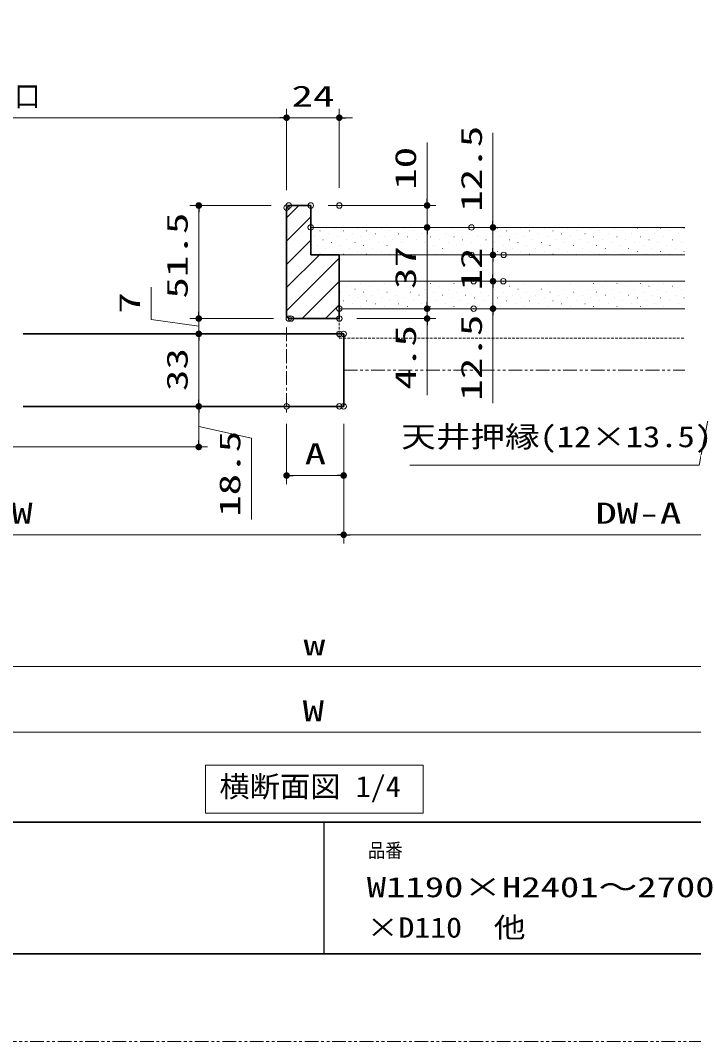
# Model space of a CAD drawing. Units: millimetres, scale not verified. Extents: x -1306 to 1306, y -607 to 607.
# Drawn here: x -361.2 to -54.6, y -594 to -128.8 of the extents above; entities that cross this region are included whole.
import ezdxf
from ezdxf.enums import TextEntityAlignment as Align

# ---------------------------------------------------------------- set-up
doc = ezdxf.new("R2010")
doc.units = ezdxf.units.MM
doc.header["$LTSCALE"] = 5
doc.header["$PDMODE"] = 32
doc.header["$PDSIZE"] = 2.5
for name, pattern in [('USER1', [2.5, 1.25, -0.25, 0.25, -0.25, 0.25, -0.25]), ('USER2', [0.375, 0.25, -0.125]), ('USER3', [2, 1.25, -0.25, 0.25, -0.25])]:
    doc.linetypes.add(name, pattern=pattern)
for name, color, linetype, lineweight in [('0-1_線(黄)', 2, 'Continuous', 15), ('0-3_陰線', 4, 'USER1', 9), ('0-8_二点鎖線', 4, 'USER1', 9), ('0-B_点線(水)', 4, 'USER2', 9), ('0-C_中心線', 3, 'USER3', 9), ('0-D_線(白)', 7, 'Continuous', 30), ('1-1_寸法線', 3, 'Continuous', 13), ('1-2_ハッチング', 6, 'Continuous', 9), ('1-4_DEFPOINTS', 7, 'Continuous', 5), ('1-5_0', 3, 'Continuous', 25), ('1-7_図面枠', 7, 'Continuous', 35)]:
    doc.layers.add(name, color=color, linetype=linetype, lineweight=lineweight)
doc.styles.add('ＭＳ ゴシック', font='')
doc.styles.get('ＭＳ ゴシック').set_extended_font_data('MS Gothic')

# ---------------------------------------------------------------- blocks, each defined once
blk = doc.blocks.new('_DOT')
at = {"layer": '1-5_0'}
blk.add_line((-2.5, 0), (-5, 0), dxfattribs=at)
for points in [[(0, 0), (-2.5, 0), (-2.48, 0.313)], [(0, 0), (-2.48, -0.313), (-2.5, 0)], [(0, 0), (-2.48, 0.313), (-2.421, 0.622)], [(0, 0), (-2.421, -0.622), (-2.48, -0.313)], [(0, 0), (-2.421, 0.622), (-2.324, 0.92)], [(0, 0), (-2.324, -0.92), (-2.421, -0.622)], [(0, 0), (-2.324, 0.92), (-2.191, 1.204)], [(0, 0), (-2.191, -1.204), (-2.324, -0.92)], [(0, 0), (-2.191, 1.204), (-2.023, 1.469)], [(0, 0), (-2.023, -1.469), (-2.191, -1.204)], [(0, 0), (-2.023, 1.469), (-1.822, 1.711)], [(0, 0), (-1.822, -1.711), (-2.023, -1.469)], [(0, 0), (-1.822, 1.711), (-1.594, 1.926)], [(0, 0), (-1.594, -1.926), (-1.822, -1.711)], [(0, 0), (-1.594, 1.926), (-1.34, 2.111)], [(0, 0), (-1.34, -2.111), (-1.594, -1.926)], [(0, 0), (-1.34, 2.111), (-1.064, 2.262)], [(0, 0), (-1.064, -2.262), (-1.34, -2.111)], [(0, 0), (-1.064, 2.262), (-0.773, 2.378)], [(0, 0), (-0.773, -2.378), (-1.064, -2.262)], [(0, 0), (-0.773, 2.378), (-0.468, 2.456)], [(0, 0), (-0.468, -2.456), (-0.773, -2.378)], [(0, 0), (-0.468, 2.456), (-0.157, 2.495)], [(0, 0), (-0.157, -2.495), (-0.468, -2.456)], [(0, 0), (-0.157, 2.495), (0.157, 2.495)], [(0, 0), (0.157, -2.495), (-0.157, -2.495)], [(0, 0), (0.157, 2.495), (0.468, 2.456)], [(0, 0), (0.468, 2.456), (0.773, 2.378)], [(0, 0), (0.773, 2.378), (1.064, 2.262)], [(0, 0), (1.064, 2.262), (1.34, 2.111)], [(0, 0), (1.34, 2.111), (1.594, 1.926)], [(0, 0), (1.594, 1.926), (1.822, 1.711)], [(0, 0), (1.822, 1.711), (2.023, 1.469)], [(0, 0), (2.023, 1.469), (2.191, 1.204)], [(0, 0), (2.191, 1.204), (2.324, 0.92)], [(0, 0), (2.324, 0.92), (2.421, 0.622)], [(0, 0), (2.421, 0.622), (2.48, 0.313)], [(0, 0), (2.48, 0.313), (2.5, 0)], [(0, 0), (0.468, -2.456), (0.157, -2.495)], [(0, 0), (0.773, -2.378), (0.468, -2.456)], [(0, 0), (1.064, -2.262), (0.773, -2.378)], [(0, 0), (1.34, -2.111), (1.064, -2.262)], [(0, 0), (1.594, -1.926), (1.34, -2.111)], [(0, 0), (1.822, -1.711), (1.594, -1.926)], [(0, 0), (2.023, -1.469), (1.822, -1.711)], [(0, 0), (2.191, -1.204), (2.023, -1.469)], [(0, 0), (2.324, -0.92), (2.191, -1.204)], [(0, 0), (2.421, -0.622), (2.324, -0.92)], [(0, 0), (2.48, -0.313), (2.421, -0.622)], [(0, 0), (2.5, 0), (2.48, -0.313)]]:
    blk.add_solid(points, dxfattribs=at)

msp = doc.modelspace()

# ---------------------------------------------------------------- linework, layer by layer
at = {"layer": '0-1_線(黄)'}
for p, q in [((-228.98, -223.112), (-58.643, -223.112)), ((-215.98, -235.612), (-58.643, -235.612)), ((-215.98, -247.612), (-58.643, -247.612)), ((-215.98, -260.112), (-58.643, -260.112))]:
    msp.add_line(p, q, dxfattribs=at)
msp.add_lwpolyline([(-276.899, -468.112), (-177.838, -468.112), (-177.838, -489.947), (-276.899, -489.947)], close=True, dxfattribs=at)
at = {"layer": '0-3_陰線'}
msp.add_line((387.036, -594), (-1292.964, -594), dxfattribs=at)
at = {"layer": '0-8_二点鎖線'}
msp.add_line((-213.98, -288.112), (-58.643, -288.112), dxfattribs=at)
at = {"layer": '0-B_点線(水)'}
msp.add_lwpolyline([(-215.98, -264.612), (-215.98, -273.612), (-58.643, -273.612)], dxfattribs=at)
at = {"layer": '0-C_中心線'}
msp.add_line((-239.98, -268.612), (-239.98, -308.615), dxfattribs=at)
at = {"layer": '0-D_線(白)'}
for p, q in [((-238.98, -213.112), (-239.98, -214.112)), ((-228.98, -213.112), (-238.98, -213.112)), ((-228.98, -235.612), (-228.98, -213.112)), ((-239.98, -214.112), (-239.98, -263.612)), ((-228.98, -235.612), (-215.98, -235.612)), ((-215.98, -264.612), (-215.98, -235.612)), ((-239.98, -263.612), (-238.98, -264.612)), ((-238.98, -264.612), (-215.98, -264.612)), ((-213.98, -271.612), (-359.98, -271.612)), ((-213.98, -271.612), (-213.98, -304.612)), ((-213.98, -304.612), (-359.98, -304.612))]:
    msp.add_line(p, q, dxfattribs=at)
at = {"layer": '1-1_寸法線'}
for p, q in [((-239.98, -206.112), (-239.98, -169.112)), ((-239.98, -206.112), (-239.98, -169.112)), ((-215.98, -205.112), (-215.98, -169.112)), ((-510.98, -173.112), (-242.98, -173.112)), ((-242.98, -173.112), (-245.98, -173.112)), ((-239.98, -173.112), (-215.98, -173.112)), ((-212.98, -173.112), (-209.98, -173.112)), ((-145.98, -220.112), (-145.98, -180.065)), ((-175.98, -210.112), (-175.98, -184.35)), ((-246.98, -213.112), (-283.98, -213.112)), ((-220.98, -213.112), (-171.98, -213.112)), ((-175.98, -223.112), (-175.98, -213.112)), ((-279.98, -261.612), (-279.98, -216.112)), ((-220.98, -223.112), (-171.98, -223.112)), ((-220.98, -223.112), (-171.98, -223.112)), ((-147.801, -223.112), (-141.98, -223.112)), ((-145.98, -235.612), (-145.98, -223.112)), ((-175.98, -257.112), (-175.98, -226.112)), ((-175.98, -226.112), (-175.98, -229.112)), ((-145.98, -232.612), (-145.98, -229.612)), ((-149.117, -235.612), (-149.98, -235.612)), ((-147.801, -235.612), (-141.98, -235.612)), ((-145.98, -247.612), (-145.98, -235.612)), ((-145.98, -238.612), (-145.98, -241.612)), ((-145.98, -244.612), (-145.98, -241.612)), ((-149.267, -247.612), (-149.98, -247.612)), ((-146.801, -247.612), (-141.98, -247.612)), ((-145.98, -247.612), (-145.98, -260.112)), ((-145.98, -250.612), (-145.98, -253.612)), ((-175.98, -257.112), (-175.98, -254.112)), ((-279.98, -261.612), (-279.98, -258.612)), ((-207.98, -260.112), (-171.98, -260.112)), ((-207.98, -260.112), (-171.98, -260.112)), ((-175.98, -260.112), (-175.98, -264.612)), ((-146.801, -260.112), (-141.98, -260.112)), ((-246.98, -264.612), (-283.98, -264.612)), ((-245.98, -264.612), (-283.98, -264.612)), ((-279.98, -264.612), (-279.98, -271.612)), ((-279.98, -264.612), (-279.98, -271.612)), ((-207.98, -264.612), (-171.98, -264.612)), ((-145.98, -263.112), (-145.98, -303.16)), ((-175.98, -267.612), (-175.98, -299.565)), ((-221.98, -271.612), (-283.98, -271.612)), ((-223.98, -271.612), (-283.98, -271.612)), ((-279.98, -274.612), (-279.98, -277.612)), ((-279.98, -274.612), (-279.98, -301.612)), ((-221.98, -304.612), (-283.98, -304.612)), ((-223.98, -304.612), (-283.98, -304.612)), ((-279.98, -307.612), (-279.98, -320.112)), ((-239.98, -312.612), (-239.98, -340.123)), ((-213.98, -312.612), (-213.98, -367.112)), ((-213.98, -312.612), (-213.98, -340.123)), ((-213.98, -312.612), (-213.98, -367.112)), ((-506.98, -323.112), (-275.98, -323.112)), ((-236.98, -336.123), (-216.98, -336.123)), ((-510.98, -363.112), (-216.98, -363.112)), ((-210.98, -363.112), (56.02, -363.112)), ((-510.98, -423.112), (57.02, -423.112)), ((-534.98, -453.112), (81.02, -453.112))]:
    msp.add_line(p, q, dxfattribs=at)
for points in [[(-279.98, -268.112), (-301.668, -265), (-301.668, -250.333)], [(-183.855, -331.35), (-52.126, -331.35), (-43.144, -285.043)], [(-279.98, -313.862), (-256.013, -319.049), (-256.013, -356.097)]]:
    msp.add_lwpolyline(points, dxfattribs=at)
at = {"layer": '1-2_ハッチング'}
for p, q in [((-239.98, -218.717), (-234.375, -213.112)), ((-239.98, -229.323), (-228.98, -218.323)), ((-228.744, -223.391), (-228.694, -223.391)), ((-227.419, -227.369), (-227.369, -227.369)), ((-224.767, -224.717), (-224.717, -224.717)), ((-220.789, -226.043), (-220.739, -226.043)), ((-218.138, -223.391), (-218.088, -223.391)), ((-216.812, -227.369), (-216.762, -227.369)), ((-214.16, -224.717), (-214.11, -224.717)), ((-210.183, -226.043), (-210.133, -226.043)), ((-207.531, -223.391), (-207.481, -223.391)), ((-206.205, -227.369), (-206.155, -227.369)), ((-203.554, -224.717), (-203.504, -224.717)), ((-199.576, -226.043), (-199.526, -226.043)), ((-196.925, -223.391), (-196.875, -223.391)), ((-195.599, -227.369), (-195.549, -227.369)), ((-192.947, -224.717), (-192.897, -224.717)), ((-188.97, -226.043), (-188.92, -226.043)), ((-186.318, -223.391), (-186.268, -223.391)), ((-184.992, -227.369), (-184.942, -227.369)), ((-182.341, -224.717), (-182.291, -224.717)), ((-178.363, -226.043), (-178.313, -226.043)), ((-175.711, -223.391), (-175.661, -223.391)), ((-174.386, -227.369), (-174.336, -227.369)), ((-171.734, -224.717), (-171.684, -224.717)), ((-167.756, -226.043), (-167.706, -226.043)), ((-165.105, -223.391), (-165.055, -223.391)), ((-163.779, -227.369), (-163.729, -227.369)), ((-161.127, -224.717), (-161.077, -224.717)), ((-157.15, -226.043), (-157.1, -226.043)), ((-154.498, -223.391), (-154.448, -223.391)), ((-153.172, -227.369), (-153.122, -227.369)), ((-150.521, -224.717), (-150.471, -224.717)), ((-146.543, -226.043), (-146.493, -226.043)), ((-143.892, -223.391), (-143.842, -223.391)), ((-142.566, -227.369), (-142.516, -227.369)), ((-139.914, -224.717), (-139.864, -224.717)), ((-135.937, -226.043), (-135.887, -226.043)), ((-133.285, -223.391), (-133.235, -223.391)), ((-131.959, -227.369), (-131.909, -227.369)), ((-129.308, -224.717), (-129.258, -224.717)), ((-125.33, -226.043), (-125.28, -226.043)), ((-122.678, -223.391), (-122.628, -223.391)), ((-121.353, -227.369), (-121.303, -227.369)), ((-118.701, -224.717), (-118.651, -224.717)), ((-114.723, -226.043), (-114.673, -226.043)), ((-112.072, -223.391), (-112.022, -223.391)), ((-110.746, -227.369), (-110.696, -227.369)), ((-108.094, -224.717), (-108.044, -224.717)), ((-104.117, -226.043), (-104.067, -226.043)), ((-101.465, -223.391), (-101.415, -223.391)), ((-100.139, -227.369), (-100.089, -227.369)), ((-97.488, -224.717), (-97.438, -224.717)), ((-93.51, -226.043), (-93.46, -226.043)), ((-90.859, -223.391), (-90.809, -223.391)), ((-89.533, -227.369), (-89.483, -227.369)), ((-86.881, -224.717), (-86.831, -224.717)), ((-82.904, -226.043), (-82.854, -226.043)), ((-80.252, -223.391), (-80.202, -223.391)), ((-78.926, -227.369), (-78.876, -227.369)), ((-76.274, -224.717), (-76.224, -224.717)), ((-72.297, -226.043), (-72.247, -226.043)), ((-69.645, -223.391), (-69.595, -223.391)), ((-68.32, -227.369), (-68.27, -227.369)), ((-65.668, -224.717), (-65.618, -224.717)), ((-61.69, -226.043), (-61.64, -226.043)), ((-59.039, -223.391), (-58.989, -223.391)), ((-239.98, -239.93), (-228.98, -228.93)), ((-226.093, -231.346), (-226.043, -231.346)), ((-223.441, -228.694), (-223.391, -228.694)), ((-219.464, -230.02), (-219.414, -230.02)), ((-215.486, -231.346), (-215.436, -231.346)), ((-212.834, -228.694), (-212.784, -228.694)), ((-208.857, -230.02), (-208.807, -230.02)), ((-204.88, -231.346), (-204.83, -231.346)), ((-202.228, -228.694), (-202.178, -228.694)), ((-198.25, -230.02), (-198.2, -230.02)), ((-194.273, -231.346), (-194.223, -231.346)), ((-191.621, -228.694), (-191.571, -228.694)), ((-187.644, -230.02), (-187.594, -230.02)), ((-181.015, -228.694), (-180.965, -228.694)), ((-177.037, -230.02), (-176.987, -230.02)), ((-173.06, -231.346), (-173.01, -231.346)), ((-170.408, -228.694), (-170.358, -228.694)), ((-166.431, -230.02), (-166.381, -230.02)), ((-162.453, -231.346), (-162.403, -231.346)), ((-159.801, -228.694), (-159.751, -228.694)), ((-155.824, -230.02), (-155.774, -230.02)), ((-151.847, -231.346), (-151.797, -231.346)), ((-149.195, -228.694), (-149.145, -228.694)), ((-145.217, -230.02), (-145.167, -230.02)), ((-141.24, -231.346), (-141.19, -231.346)), ((-138.588, -228.694), (-138.538, -228.694)), ((-134.611, -230.02), (-134.561, -230.02)), ((-130.633, -231.346), (-130.583, -231.346)), ((-127.982, -228.694), (-127.932, -228.694)), ((-124.004, -230.02), (-123.954, -230.02)), ((-120.027, -231.346), (-119.977, -231.346)), ((-117.375, -228.694), (-117.325, -228.694)), ((-113.398, -230.02), (-113.348, -230.02)), ((-109.42, -231.346), (-109.37, -231.346)), ((-106.768, -228.694), (-106.718, -228.694)), ((-102.791, -230.02), (-102.741, -230.02)), ((-98.814, -231.346), (-98.764, -231.346)), ((-96.162, -228.694), (-96.112, -228.694)), ((-92.184, -230.02), (-92.134, -230.02)), ((-88.207, -231.346), (-88.157, -231.346)), ((-85.555, -228.694), (-85.505, -228.694)), ((-81.578, -230.02), (-81.528, -230.02)), ((-77.6, -231.346), (-77.55, -231.346)), ((-74.949, -228.694), (-74.899, -228.694)), ((-70.971, -230.02), (-70.921, -230.02)), ((-66.994, -231.346), (-66.944, -231.346)), ((-64.342, -228.694), (-64.292, -228.694)), ((-60.365, -230.02), (-60.315, -230.02)), ((-239.98, -250.536), (-225.056, -235.612)), ((-239.98, -261.143), (-215.98, -237.143)), ((-228.744, -233.998), (-228.694, -233.998)), ((-224.767, -235.323), (-224.717, -235.323)), ((-222.115, -232.672), (-222.065, -232.672)), ((-218.138, -233.998), (-218.088, -233.998)), ((-214.16, -235.323), (-214.11, -235.323)), ((-211.509, -232.672), (-211.459, -232.672)), ((-207.531, -233.998), (-207.481, -233.998)), ((-203.554, -235.323), (-203.504, -235.323)), ((-200.902, -232.672), (-200.852, -232.672)), ((-196.925, -233.998), (-196.875, -233.998)), ((-192.947, -235.323), (-192.897, -235.323)), ((-175.711, -233.998), (-175.661, -233.998)), ((-171.734, -235.323), (-171.684, -235.323)), ((-169.082, -232.672), (-169.032, -232.672)), ((-165.105, -233.998), (-165.055, -233.998)), ((-143.892, -233.998), (-143.842, -233.998)), ((-139.914, -235.323), (-139.864, -235.323)), ((-137.262, -232.672), (-137.212, -232.672)), ((-133.285, -233.998), (-133.235, -233.998)), ((-129.308, -235.323), (-129.258, -235.323)), ((-126.656, -232.672), (-126.606, -232.672)), ((-122.678, -233.998), (-122.628, -233.998)), ((-118.701, -235.323), (-118.651, -235.323)), ((-116.049, -232.672), (-115.999, -232.672)), ((-112.072, -233.998), (-112.022, -233.998)), ((-108.094, -235.323), (-108.044, -235.323)), ((-105.443, -232.672), (-105.393, -232.672)), ((-101.465, -233.998), (-101.415, -233.998)), ((-97.488, -235.323), (-97.438, -235.323)), ((-94.836, -232.672), (-94.786, -232.672)), ((-90.859, -233.998), (-90.809, -233.998)), ((-86.881, -235.323), (-86.831, -235.323)), ((-84.229, -232.672), (-84.179, -232.672)), ((-80.252, -233.998), (-80.202, -233.998)), ((-76.274, -235.323), (-76.224, -235.323)), ((-73.623, -232.672), (-73.573, -232.672)), ((-69.645, -233.998), (-69.595, -233.998)), ((-65.668, -235.323), (-65.618, -235.323)), ((-63.016, -232.672), (-62.966, -232.672)), ((-59.039, -233.998), (-58.989, -233.998)), ((-232.842, -264.612), (-215.98, -247.75)), ((-212.834, -249.908), (-212.784, -249.908)), ((-206.205, -248.582), (-206.155, -248.582)), ((-202.228, -249.908), (-202.178, -249.908)), ((-195.599, -248.582), (-195.549, -248.582)), ((-174.386, -248.582), (-174.336, -248.582)), ((-170.408, -249.908), (-170.358, -249.908)), ((-163.779, -248.582), (-163.729, -248.582)), ((-142.566, -248.582), (-142.516, -248.582)), ((-138.588, -249.908), (-138.538, -249.908)), ((-131.959, -248.582), (-131.909, -248.582)), ((-127.982, -249.908), (-127.932, -249.908)), ((-121.353, -248.582), (-121.303, -248.582)), ((-117.375, -249.908), (-117.325, -249.908)), ((-110.746, -248.582), (-110.696, -248.582)), ((-106.768, -249.908), (-106.718, -249.908)), ((-100.139, -248.582), (-100.089, -248.582)), ((-96.162, -249.908), (-96.112, -249.908)), ((-89.533, -248.582), (-89.483, -248.582)), ((-85.555, -249.908), (-85.505, -249.908)), ((-78.926, -248.582), (-78.876, -248.582)), ((-74.949, -249.908), (-74.899, -249.908)), ((-68.32, -248.582), (-68.27, -248.582)), ((-64.342, -249.908), (-64.292, -249.908)), ((-215.486, -252.559), (-215.436, -252.559)), ((-211.509, -253.885), (-211.459, -253.885)), ((-208.857, -251.233), (-208.807, -251.233)), ((-207.531, -255.211), (-207.481, -255.211)), ((-204.88, -252.559), (-204.83, -252.559)), ((-200.902, -253.885), (-200.852, -253.885)), ((-198.25, -251.233), (-198.2, -251.233)), ((-196.925, -255.211), (-196.875, -255.211)), ((-194.273, -252.559), (-194.223, -252.559)), ((-190.295, -253.885), (-190.245, -253.885)), ((-186.318, -255.211), (-186.268, -255.211)), ((-183.666, -252.559), (-183.616, -252.559)), ((-179.689, -253.885), (-179.639, -253.885)), ((-177.037, -251.233), (-176.987, -251.233)), ((-175.711, -255.211), (-175.661, -255.211)), ((-173.06, -252.559), (-173.01, -252.559)), ((-169.082, -253.885), (-169.032, -253.885)), ((-166.431, -251.233), (-166.381, -251.233)), ((-165.105, -255.211), (-165.055, -255.211)), ((-162.453, -252.559), (-162.403, -252.559)), ((-158.476, -253.885), (-158.426, -253.885)), ((-154.498, -255.211), (-154.448, -255.211)), ((-151.847, -252.559), (-151.797, -252.559)), ((-147.869, -253.885), (-147.819, -253.885)), ((-145.217, -251.233), (-145.167, -251.233)), ((-143.892, -255.211), (-143.842, -255.211)), ((-141.24, -252.559), (-141.19, -252.559)), ((-137.262, -253.885), (-137.212, -253.885)), ((-134.611, -251.233), (-134.561, -251.233)), ((-133.285, -255.211), (-133.235, -255.211)), ((-130.633, -252.559), (-130.583, -252.559)), ((-126.656, -253.885), (-126.606, -253.885)), ((-124.004, -251.233), (-123.954, -251.233)), ((-122.678, -255.211), (-122.628, -255.211)), ((-120.027, -252.559), (-119.977, -252.559)), ((-116.049, -253.885), (-115.999, -253.885)), ((-113.398, -251.233), (-113.348, -251.233)), ((-112.072, -255.211), (-112.022, -255.211)), ((-109.42, -252.559), (-109.37, -252.559)), ((-105.443, -253.885), (-105.393, -253.885)), ((-102.791, -251.233), (-102.741, -251.233)), ((-101.465, -255.211), (-101.415, -255.211)), ((-98.814, -252.559), (-98.764, -252.559)), ((-94.836, -253.885), (-94.786, -253.885)), ((-92.184, -251.233), (-92.134, -251.233)), ((-90.859, -255.211), (-90.809, -255.211)), ((-88.207, -252.559), (-88.157, -252.559)), ((-84.229, -253.885), (-84.179, -253.885)), ((-81.578, -251.233), (-81.528, -251.233)), ((-80.252, -255.211), (-80.202, -255.211)), ((-77.6, -252.559), (-77.55, -252.559)), ((-73.623, -253.885), (-73.573, -253.885)), ((-70.971, -251.233), (-70.921, -251.233)), ((-69.645, -255.211), (-69.595, -255.211)), ((-66.994, -252.559), (-66.944, -252.559)), ((-63.016, -253.885), (-62.966, -253.885)), ((-60.365, -251.233), (-60.315, -251.233)), ((-59.039, -255.211), (-58.989, -255.211)), ((-222.236, -264.612), (-215.98, -258.356)), ((-214.16, -256.537), (-214.11, -256.537)), ((-210.183, -257.862), (-210.133, -257.862)), ((-206.205, -259.188), (-206.155, -259.188)), ((-203.554, -256.537), (-203.504, -256.537)), ((-199.576, -257.862), (-199.526, -257.862)), ((-195.599, -259.188), (-195.549, -259.188)), ((-192.947, -256.537), (-192.897, -256.537)), ((-188.97, -257.862), (-188.92, -257.862)), ((-184.992, -259.188), (-184.942, -259.188)), ((-182.341, -256.537), (-182.291, -256.537)), ((-178.363, -257.862), (-178.313, -257.862)), ((-174.386, -259.188), (-174.336, -259.188)), ((-171.734, -256.537), (-171.684, -256.537)), ((-167.756, -257.862), (-167.706, -257.862)), ((-163.779, -259.188), (-163.729, -259.188)), ((-161.127, -256.537), (-161.077, -256.537)), ((-157.15, -257.862), (-157.1, -257.862)), ((-153.172, -259.188), (-153.122, -259.188)), ((-150.521, -256.537), (-150.471, -256.537)), ((-146.543, -257.862), (-146.493, -257.862)), ((-142.566, -259.188), (-142.516, -259.188)), ((-139.914, -256.537), (-139.864, -256.537)), ((-135.937, -257.862), (-135.887, -257.862)), ((-131.959, -259.188), (-131.909, -259.188)), ((-129.308, -256.537), (-129.258, -256.537)), ((-125.33, -257.862), (-125.28, -257.862)), ((-121.353, -259.188), (-121.303, -259.188)), ((-118.701, -256.537), (-118.651, -256.537)), ((-114.723, -257.862), (-114.673, -257.862)), ((-110.746, -259.188), (-110.696, -259.188)), ((-108.094, -256.537), (-108.044, -256.537)), ((-104.117, -257.862), (-104.067, -257.862)), ((-100.139, -259.188), (-100.089, -259.188)), ((-97.488, -256.537), (-97.438, -256.537)), ((-93.51, -257.862), (-93.46, -257.862)), ((-89.533, -259.188), (-89.483, -259.188)), ((-86.881, -256.537), (-86.831, -256.537)), ((-82.904, -257.862), (-82.854, -257.862)), ((-78.926, -259.188), (-78.876, -259.188)), ((-76.274, -256.537), (-76.224, -256.537)), ((-72.297, -257.862), (-72.247, -257.862)), ((-68.32, -259.188), (-68.27, -259.188)), ((-65.668, -256.537), (-65.618, -256.537)), ((-61.69, -257.862), (-61.64, -257.862))]:
    msp.add_line(p, q, dxfattribs=at)
at = {"layer": '1-4_DEFPOINTS'}
for p in [(-239.98, -173.112), (-215.98, -173.112), (-279.98, -213.112), (-239.98, -214.112), (-238.98, -213.112), (-228.98, -213.112), (-215.98, -213.112), (-175.98, -213.112), (-228.98, -223.112), (-175.98, -223.112), (-155.801, -223.112), (-145.98, -223.112), (-155.801, -235.612), (-145.98, -235.612), (-141.117, -235.612), (-154.801, -247.612), (-145.98, -247.612), (-141.267, -247.612), (-215.98, -260.112), (-175.98, -260.112), (-154.801, -260.112), (-238.98, -264.612), (-237.98, -264.612), (-215.98, -264.612), (-279.98, -271.612), (-215.98, -271.612), (-213.98, -271.612), (-279.98, -304.612), (-239.98, -304.612), (-215.98, -304.612), (-213.98, -304.612), (-213.98, -304.612), (-279.98, -323.112), (-213.98, -336.123), (-213.98, -363.112)]:
    msp.add_point(p, dxfattribs=at)
at = {"layer": '1-5_0', "color": 7}
msp.add_line((-222.964, -494), (-222.964, -554), dxfattribs=at)
at = {"layer": '1-7_図面枠'}
msp.add_line((-1252.964, -494), (347.036, -494), dxfattribs=at)
msp.add_lwpolyline([(-1252.964, -554), (347.036, -554), (347.036, 554), (-1252.964, 554)], close=True, dxfattribs=at)

# ---------------------------------------------------------------- block references
at = {"layer": '1-1_寸法線', "xscale": 0.6, "yscale": 0.6}
for p in [(-239.98, -173.112), (-239.98, -173.112), (-213.98, -336.123), (-213.98, -363.112)]:
    msp.add_blockref('_DOT', p, dxfattribs=at)
for p, rotation in [((-215.98, -173.112), 180), ((-279.98, -213.112), 90), ((-175.98, -213.112), 270), ((-175.98, -223.112), 90), ((-175.98, -223.112), 90), ((-145.98, -223.112), 270), ((-145.98, -235.612), 270), ((-145.98, -235.612), 90), ((-145.98, -247.612), 270), ((-145.98, -247.612), 90), ((-175.98, -260.112), 270), ((-175.98, -260.112), 270), ((-145.98, -260.112), 90), ((-279.98, -264.612), 270), ((-279.98, -264.612), 270), ((-175.98, -264.612), 90), ((-279.98, -271.612), 90), ((-279.98, -271.612), 90), ((-279.98, -304.612), 270), ((-279.98, -304.612), 90), ((-279.98, -323.112), 270), ((-239.98, -336.123), 180), ((-213.98, -363.112), 180)]:
    msp.add_blockref('_DOT', p, dxfattribs=dict(at, rotation=rotation))

# ---------------------------------------------------------------- texts
at = {"layer": '0-1_線(黄)', "style": 'ＭＳ ゴシック', "width": 1.05}
msp.add_text('横断面図 1/4', height=9.621, dxfattribs=at).set_placement((-270.565, -485.49), align=Align.BOTTOM_LEFT)
at = {"layer": '1-1_寸法線', "style": 'ＭＳ ゴシック'}
for s, height, width, p in [('有効開口', 9.621, 0.9, (-399.344, -170.963)), ('24', 9.604, 1.5, (-237.742, -170.963)), ('天井押縁(12×13.5)', 9.621, 1.2, (-187.749, -326.115)), ('A', 9.604, 1.5, (-231.766, -333.973)), ('DW', 9.604, 1.5, (-375.17, -360.963)), ('DW-A', 9.604, 1.5, (-99.385, -360.963)), ('w', 9.604, 1.5, (-232.218, -420.963)), ('W', 9.604, 1.5, (-232.694, -450.963))]:
    msp.add_text(s, height=height, dxfattribs=dict(at, width=width)).set_placement(p, align=Align.BOTTOM_LEFT)
at = {"layer": '1-1_寸法線', "style": 'ＭＳ ゴシック', "width": 1.5}
for s, p in [('12.5', (-148.13, -215.969)), ('10', (-178.13, -205.969)), ('51.5', (-282.13, -255.529)), ('37', (-178.13, -251.136)), ('12', (-148.13, -251.85)), ('7', (-303.818, -262.429)), ('12.5', (-148.13, -302.017)), ('4.5', (-178.13, -296.993)), ('33', (-282.13, -297.636)), ('18.5', (-258.162, -354.954))]:
    msp.add_text(s, height=9.604, rotation=90, dxfattribs=at).set_placement(p, align=Align.BOTTOM_LEFT)
at = {"layer": '1-7_図面枠', "style": 'ＭＳ ゴシック'}
for s, height, width, p in [('品番', 6.452, 0.9, (-202.964, -512.073)), ('W1190×H2401～2700', 9.236, 1.4, (-203.459, -531.009)), ('×D110\u3000他', 9.236, 1.15, (-203.459, -549.415))]:
    msp.add_text(s, height=height, dxfattribs=dict(at, width=width)).set_placement(p, align=Align.BOTTOM_LEFT)

doc.saveas('drawing.dxf')
